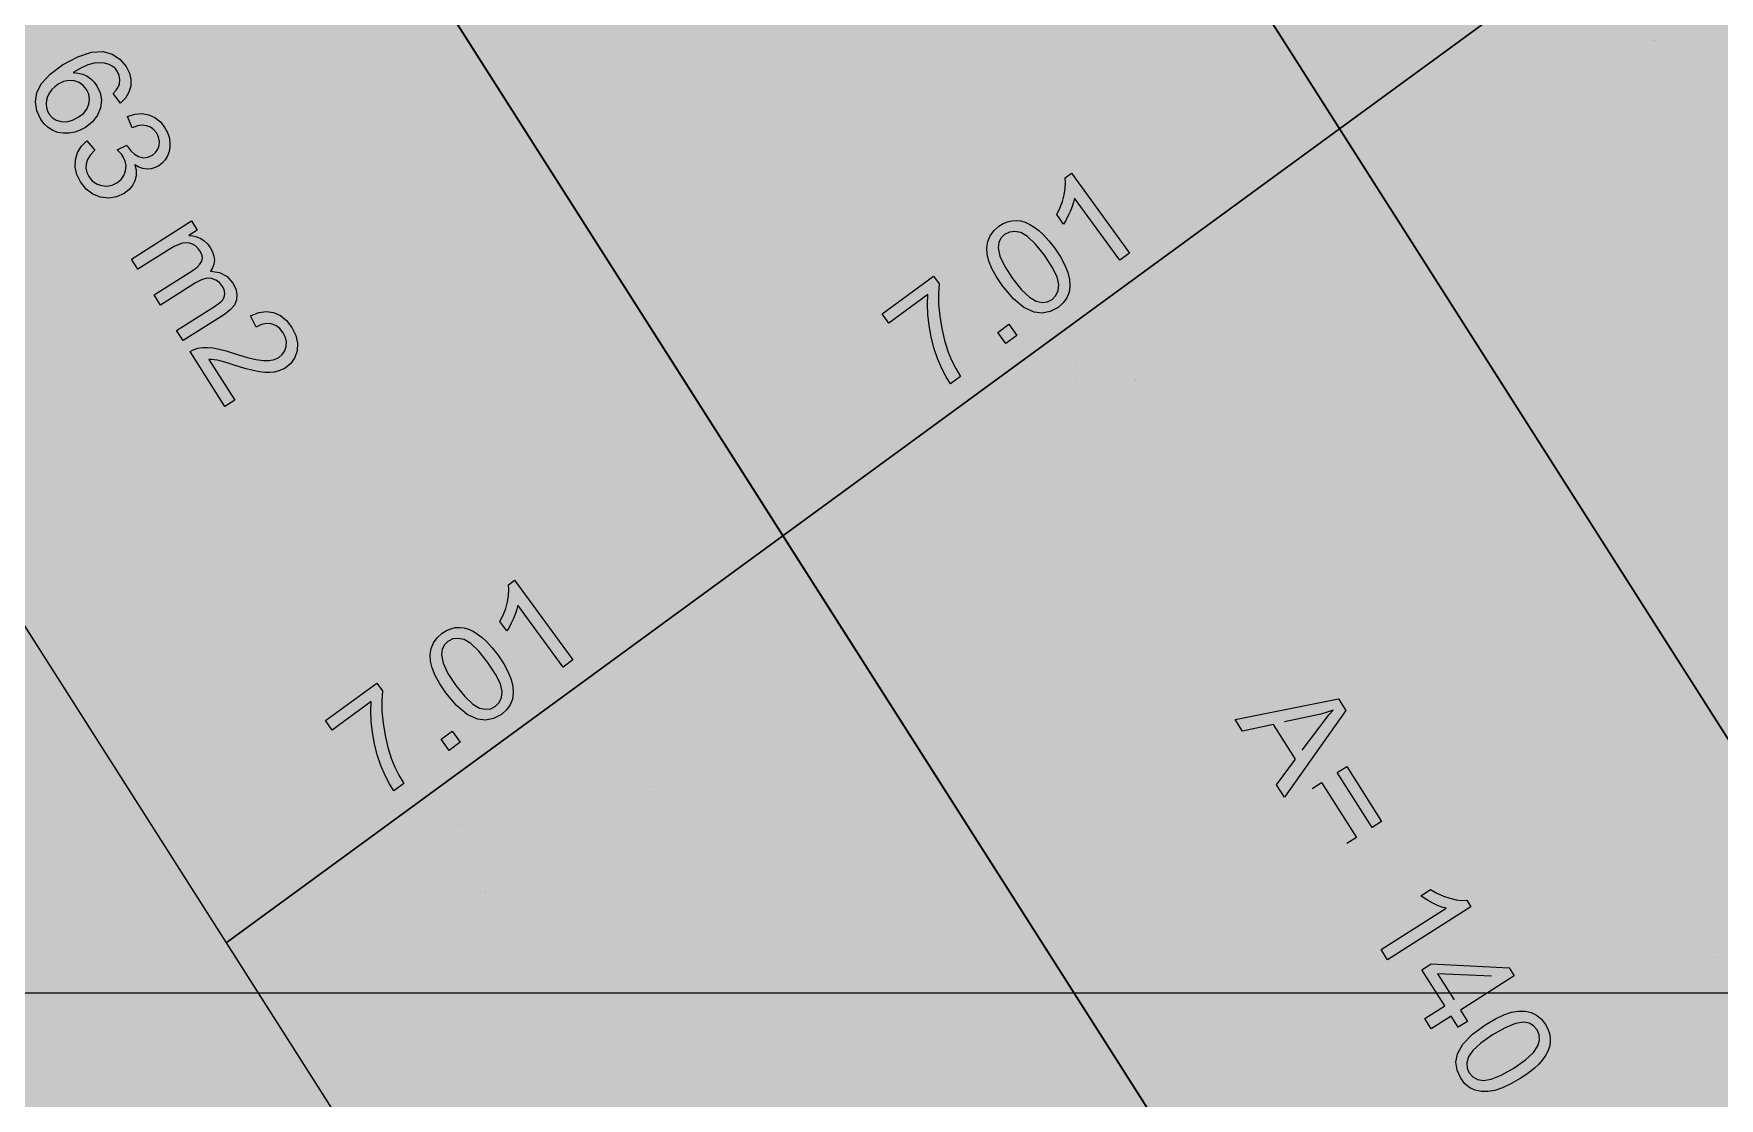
# Model space of a CAD drawing. Extents: x -5280327 to 29700, y -3925683 to 5564800.
# Drawn here: x 17990 to 18661, y 3756 to 4180 of the extents above; entities that cross this region are included whole.
import ezdxf

# ---------------------------------------------------------------- set-up
doc = ezdxf.new("R2010")
doc.units = 0
doc.linetypes.add('6', pattern=[2640.874023, 1320.437012, -1320.437012])
doc.layers.get('0').update_dxf_attribs({"linetype": 'CONTINUOUS'})
doc.layers.add('31_PREDIOS_TOTAL', color=7, linetype='CONTINUOUS')
doc.layers.add('LOTES', color=7, linetype='CONTINUOUS')

msp = doc.modelspace()

# ---------------------------------------------------------------- linework, layer by layer
at = {"color": 7, "linetype": '6', "const_width": 10343.08}
msp.add_lwpolyline([(0, 29405.62), (24528.32, 0)], dxfattribs=at)
msp.add_lwpolyline([(0, 29405.62), (24528.32, 0)], dxfattribs=at)
at = {"color": 7}
for points in [[(17635.32, 4495.49, 66061.73), (18499.52, 3138.29, 66061.73), (20519.62, 4766.99, 66061.73), (21709, 6264.81, 66061.73), (21170.51, 7110.5, 66061.73), (17635.32, 4495.49, 66061.73)], [(21615.4, 6411.82, 66284.73), (18066.53, 3818.29, 66284.73)]]:
    msp.add_polyline3d(points, dxfattribs=at)
at = {"layer": '31_PREDIOS_TOTAL', "color": 7, "const_width": 0.00153}
for points in [[(18603.37, 4189.98), (18587.88, 4178.67)], [(18587.88, 4178.67), (18585.15, 4182.4)], [(18608.09, 4181.42), (18608.88, 4176.5), (18610.02, 4171.73), (18611.51, 4167.11), (18611.51, 4167.11), (18612.82, 4163.88), (18614.44, 4160.62), (18616.37, 4157.33), (18612.38, 4154.42), (18612.38, 4154.42), (18610.63, 4157.22), (18608.92, 4160.58), (18607.26, 4164.5), (18607.26, 4164.5), (18605.79, 4168.77), (18604.65, 4173.15), (18603.84, 4177.64), (18603.84, 4177.64), (18603.35, 4182.04)], [(18634.45, 4170.54), (18631.22, 4174.96), (18635.64, 4178.2), (18638.87, 4173.77), (18634.45, 4170.54)], [(18461.93, 4044.47), (18458.05, 4041.63), (18439.97, 4066.37), (18439.97, 4066.37), (18439.59, 4064.72), (18439.01, 4062.94), (18438.25, 4061.01), (18438.25, 4061.01), (18437.38, 4059.12), (18436.5, 4057.45), (18435.62, 4056.01), (18432.88, 4059.77), (18432.88, 4059.77), (18434.16, 4062.38), (18435.16, 4065), (18435.86, 4067.64), (18435.86, 4067.64), (18436.28, 4070.15), (18436.4, 4072.4), (18436.23, 4074.39), (18438.73, 4076.22), (18461.93, 4044.47)], [(18411.34, 4031.42), (18411.34, 4031.42), (18408.92, 4035.01), (18407.1, 4038.3), (18405.9, 4041.29), (18405.9, 4041.29), (18405.25, 4044.05), (18405.11, 4046.64), (18405.48, 4049.07), (18405.48, 4049.07), (18406.37, 4051.3), (18407.83, 4053.32), (18409.85, 4055.11), (18409.85, 4055.11), (18411.56, 4056.19), (18413.29, 4056.93), (18415.06, 4057.35), (18415.06, 4057.35), (18416.84, 4057.45), (18418.61, 4057.23), (18420.39, 4056.71), (18420.39, 4056.71), (18422.17, 4055.9), (18423.97, 4054.81), (18425.79, 4053.44), (18425.79, 4053.44), (18427.69, 4051.67), (18429.75, 4049.35), (18431.96, 4046.49), (18431.96, 4046.49), (18434.37, 4042.92), (18436.18, 4039.65), (18437.39, 4036.67), (18437.39, 4036.67), (18438.04, 4033.91), (18438.18, 4031.32), (18437.83, 4028.89), (18437.83, 4028.89), (18436.94, 4026.64), (18435.47, 4024.62), (18433.44, 4022.82), (18433.44, 4022.82), (18430.35, 4021.12), (18427.15, 4020.46), (18423.87, 4020.85), (18423.87, 4020.85), (18419.8, 4022.76), (18415.63, 4026.29), (18411.34, 4031.42)], [(18415.33, 4034.34), (18418.91, 4029.87), (18422.04, 4026.86), (18424.73, 4025.3), (18424.73, 4025.3), (18427.09, 4024.83), (18429.21, 4025.06), (18431.11, 4026.01), (18431.11, 4026.01), (18432.59, 4027.53), (18433.46, 4029.49), (18433.72, 4031.89), (18433.72, 4031.89), (18433.05, 4034.93), (18431.13, 4038.82), (18427.97, 4043.57), (18427.97, 4043.57), (18424.39, 4048.05), (18421.26, 4051.06), (18418.57, 4052.62), (18418.57, 4052.62), (18416.21, 4053.08), (18414.07, 4052.83), (18412.15, 4051.86), (18412.15, 4051.86), (18410.67, 4050.4), (18409.8, 4048.6), (18409.54, 4046.48), (18409.54, 4046.48), (18410.23, 4043.19), (18412.16, 4039.15), (18415.33, 4034.34)], [(18366.07, 4016.57), (18363.35, 4020.3), (18383.82, 4035.26), (18386.02, 4032.24), (18386.02, 4032.24), (18385.75, 4028.4), (18385.84, 4024.09), (18386.28, 4019.32), (18386.28, 4019.32), (18387.07, 4014.4), (18388.22, 4009.63), (18389.71, 4005.02), (18389.71, 4005.02), (18391.02, 4001.79), (18392.64, 3998.53), (18394.57, 3995.24), (18390.58, 3992.32), (18390.58, 3992.32), (18388.83, 3995.12), (18387.12, 3998.48), (18385.46, 4002.41), (18385.46, 4002.41), (18383.98, 4006.67), (18382.84, 4011.05), (18382.03, 4015.54), (18382.03, 4015.54), (18381.55, 4019.94), (18381.39, 4024.06), (18381.56, 4027.89), (18366.07, 4016.57)], [(18412.64, 4008.45), (18409.41, 4012.87), (18413.84, 4016.1), (18417.07, 4011.68), (18412.64, 4008.45)], [(18240.13, 3882.37), (18236.24, 3879.53), (18218.16, 3904.27), (18218.16, 3904.27), (18217.78, 3902.63), (18217.21, 3900.84), (18216.44, 3898.91), (18216.44, 3898.91), (18215.57, 3897.02), (18214.7, 3895.36), (18213.82, 3893.92), (18211.08, 3897.67), (18211.08, 3897.67), (18212.36, 3900.28), (18213.35, 3902.91), (18214.06, 3905.54), (18214.06, 3905.54), (18214.48, 3908.05), (18214.6, 3910.3), (18214.42, 3912.29), (18216.92, 3914.12), (18240.13, 3882.37)], [(18189.54, 3869.32), (18189.54, 3869.32), (18187.11, 3872.91), (18185.3, 3876.2), (18184.1, 3879.19), (18184.1, 3879.19), (18183.45, 3881.95), (18183.31, 3884.55), (18183.67, 3886.97), (18183.67, 3886.97), (18184.57, 3889.21), (18186.02, 3891.22), (18188.04, 3893.01), (18188.04, 3893.01), (18189.75, 3894.09), (18191.49, 3894.84), (18193.26, 3895.25), (18193.26, 3895.25), (18195.03, 3895.35), (18196.81, 3895.14), (18198.59, 3894.62), (18198.59, 3894.62), (18200.37, 3893.8), (18202.17, 3892.71), (18203.99, 3891.35), (18203.99, 3891.35), (18205.89, 3889.57), (18207.95, 3887.26), (18210.16, 3884.39), (18210.16, 3884.39), (18212.57, 3880.83), (18214.38, 3877.56), (18215.58, 3874.57), (18215.58, 3874.57), (18216.23, 3871.82), (18216.38, 3869.22), (18216.02, 3866.79), (18216.02, 3866.79), (18215.13, 3864.55), (18213.67, 3862.53), (18211.64, 3860.72), (18211.64, 3860.72), (18208.54, 3859.02), (18205.35, 3858.36), (18202.06, 3858.75), (18202.06, 3858.75), (18198, 3860.67), (18193.82, 3864.19), (18189.54, 3869.32)], [(18193.53, 3872.24), (18197.1, 3867.78), (18200.23, 3864.77), (18202.93, 3863.21), (18202.93, 3863.21), (18205.28, 3862.73), (18207.41, 3862.97), (18209.31, 3863.92), (18209.31, 3863.92), (18210.78, 3865.44), (18211.65, 3867.4), (18211.91, 3869.79), (18211.91, 3869.79), (18211.24, 3872.83), (18209.33, 3876.73), (18206.17, 3881.48), (18206.17, 3881.48), (18202.59, 3885.95), (18199.45, 3888.97), (18196.76, 3890.52), (18196.76, 3890.52), (18194.41, 3890.99), (18192.27, 3890.74), (18190.35, 3889.77), (18190.35, 3889.77), (18188.87, 3888.3), (18188, 3886.51), (18187.73, 3884.38), (18187.73, 3884.38), (18188.42, 3881.1), (18190.36, 3877.05), (18193.53, 3872.24)], [(18144.27, 3854.47), (18141.54, 3858.21), (18162.01, 3873.17), (18164.22, 3870.15), (18164.22, 3870.15), (18163.95, 3866.3), (18164.04, 3862), (18164.48, 3857.23), (18164.48, 3857.23), (18165.27, 3852.31), (18166.41, 3847.54), (18167.9, 3842.92), (18167.9, 3842.92), (18169.21, 3839.69), (18170.83, 3836.43), (18172.77, 3833.14), (18168.77, 3830.23), (18168.77, 3830.23), (18167.02, 3833.03), (18165.31, 3836.39), (18163.65, 3840.31), (18163.65, 3840.31), (18162.18, 3844.58), (18161.04, 3848.95), (18160.23, 3853.45), (18160.23, 3853.45), (18159.75, 3857.85), (18159.59, 3861.97), (18159.76, 3865.79), (18144.27, 3854.47)], [(18648.26, 3832.17), (18645.67, 3836.23), (18671.52, 3852.69), (18671.52, 3852.69), (18669.9, 3853.17), (18668.16, 3853.86), (18666.28, 3854.75), (18666.28, 3854.75), (18664.45, 3855.74), (18662.85, 3856.72), (18661.47, 3857.69), (18665.39, 3860.18), (18665.39, 3860.18), (18667.91, 3858.74), (18670.47, 3857.58), (18673.05, 3856.7), (18673.05, 3856.7), (18675.53, 3856.13), (18677.77, 3855.86), (18679.76, 3855.91), (18681.43, 3853.29), (18648.26, 3832.17)], [(18190.84, 3846.35), (18187.61, 3850.77), (18192.03, 3854.01), (18195.26, 3849.58), (18190.84, 3846.35)], [(18662.31, 3809.34), (18660.61, 3811.53), (18660.61, 3811.53), (18659.3, 3814.11), (18658.68, 3816.68), (18658.73, 3819.23), (18658.73, 3819.23), (18659.45, 3821.69), (18660.84, 3823.96), (18662.9, 3826.04)]]:
    msp.add_lwpolyline(points, dxfattribs=at)
at = {"layer": '31_PREDIOS_TOTAL', "color": 7}
for points in [[(18024.35, 4152.7, 33030.86), (18021.47, 4156.54, 33030.86), (18021.47, 4156.54, 33030.86), (18022.65, 4157.87, 33030.86), (18023.49, 4159.12, 33030.86), (18023.97, 4160.28, 33030.86), (18023.97, 4160.28, 33030.86), (18024.18, 4162.08, 33030.86), (18023.9, 4163.8, 33030.86), (18023.13, 4165.44, 33030.86), (18023.13, 4165.44, 33030.86), (18022.22, 4166.61, 33030.86), (18021.14, 4167.51, 33030.86), (18019.88, 4168.16, 33030.86), (18019.88, 4168.16, 33030.86), (18018.05, 4168.67, 33030.86), (18016.05, 4168.81, 33030.86), (18013.88, 4168.59, 33030.86), (18013.88, 4168.59, 33030.86), (18011.45, 4167.92, 33030.86), (18008.65, 4166.68, 33030.86), (18005.5, 4164.89, 33030.86), (18005.5, 4164.89, 33030.86), (18007.53, 4164.7, 33030.86), (18009.4, 4164.21, 33030.86), (18011.1, 4163.41, 33030.86), (18011.1, 4163.41, 33030.86), (18012.61, 4162.35, 33030.86), (18013.91, 4161.1, 33030.86), (18015, 4159.65, 33030.86), (18015, 4159.65, 33030.86), (18016.3, 4156.87, 33030.86), (18016.77, 4153.93, 33030.86), (18016.4, 4150.84, 33030.86), (18016.4, 4150.84, 33030.86), (18015.22, 4147.87, 33030.86), (18013.25, 4145.28, 33030.86), (18010.48, 4143.08, 33030.86), (18010.48, 4143.08, 33030.86), (18008.36, 4141.95, 33030.86), (18006.15, 4141.17, 33030.86), (18003.85, 4140.75, 33030.86), (18003.85, 4140.75, 33030.86), (18001.57, 4140.72, 33030.86), (17999.42, 4141.08, 33030.86), (17997.41, 4141.84, 33030.86), (17997.41, 4141.84, 33030.86), (17995.59, 4142.98, 33030.86), (17993.99, 4144.45, 33030.86), (17992.61, 4146.26, 33030.86), (17992.61, 4146.26, 33030.86), (17991.01, 4149.7, 33030.86), (17990.51, 4153.25, 33030.86), (17991.09, 4156.91, 33030.86), (17991.09, 4156.91, 33030.86), (17992.99, 4160.61, 33030.86), (17996.41, 4164.28, 33030.86), (18001.36, 4167.92, 33030.86), (18001.36, 4167.92, 33030.86), (18007.42, 4171.22, 33030.86), (18012.82, 4172.99, 33030.86), (18017.55, 4173.23, 33030.86), (18017.55, 4173.23, 33030.86), (18021.11, 4172.27, 33030.86), (18024.14, 4170.3, 33030.86), (18026.62, 4167.31, 33030.86), (18026.62, 4167.31, 33030.86), (18027.93, 4164.71, 33030.86), (18028.55, 4162.12, 33030.86), (18028.49, 4159.53, 33030.86), (18028.49, 4159.53, 33030.86), (18027.76, 4157.05, 33030.86), (18026.38, 4154.77, 33030.86), (18024.35, 4152.7, 33030.86)], [(17999.57, 4160.23, 33030.86), (17998.25, 4159.26, 33030.86), (17997.1, 4158.11, 33030.86), (17996.12, 4156.8, 33030.86), (17996.12, 4156.8, 33030.86), (17995.37, 4155.38, 33030.86), (17994.92, 4153.93, 33030.86), (17994.78, 4152.45, 33030.86), (17994.78, 4152.45, 33030.86), (17994.91, 4151.01, 33030.86), (17995.29, 4149.68, 33030.86), (17995.91, 4148.45, 33030.86), (17995.91, 4148.45, 33030.86), (17997.18, 4146.96, 33030.86), (17998.8, 4145.93, 33030.86), (18000.79, 4145.35, 33030.86), (18000.79, 4145.35, 33030.86), (18002.99, 4145.3, 33030.86), (18005.26, 4145.88, 33030.86), (18007.6, 4147.08, 33030.86), (18007.6, 4147.08, 33030.86), (18009.6, 4148.63, 33030.86), (18011.01, 4150.38, 33030.86), (18011.84, 4152.33, 33030.86), (18011.84, 4152.33, 33030.86), (18012.1, 4154.35, 33030.86), (18011.79, 4156.3, 33030.86), (18010.9, 4158.19, 33030.86), (18010.9, 4158.19, 33030.86), (18009.57, 4159.79, 33030.86), (18007.93, 4160.93, 33030.86), (18005.96, 4161.6, 33030.86), (18005.96, 4161.6, 33030.86), (18003.83, 4161.75, 33030.86), (18001.7, 4161.29, 33030.86), (17999.57, 4160.23, 33030.86)], [(18011.05, 4137.75, 33030.86), (18014.17, 4134.03, 33030.86), (18014.17, 4134.03, 33030.86), (18012.45, 4132.13, 33030.86), (18011.3, 4130.29, 33030.86), (18010.71, 4128.5, 33030.86), (18010.71, 4128.5, 33030.86), (18010.63, 4126.76, 33030.86), (18010.99, 4125.07, 33030.86), (18011.79, 4123.44, 33030.86), (18011.79, 4123.44, 33030.86), (18013.16, 4121.77, 33030.86), (18014.84, 4120.57, 33030.86), (18016.84, 4119.86, 33030.86), (18016.84, 4119.86, 33030.86), (18018.97, 4119.67, 33030.86), (18021.02, 4120.05, 33030.86), (18023.01, 4121.01, 33030.86), (18023.01, 4121.01, 33030.86), (18024.64, 4122.32, 33030.86), (18025.79, 4123.91, 33030.86), (18026.46, 4125.76, 33030.86), (18026.46, 4125.76, 33030.86), (18026.63, 4127.73, 33030.86), (18026.25, 4129.66, 33030.86), (18025.33, 4131.56, 33030.86), (18025.33, 4131.56, 33030.86), (18024.75, 4132.36, 33030.86), (18024, 4133.22, 33030.86), (18023.06, 4134.14, 33030.86), (18026.91, 4135.95, 33030.86), (18026.91, 4135.95, 33030.86), (18027.05, 4135.68, 33030.86), (18027.17, 4135.45, 33030.86), (18027.28, 4135.27, 33030.86), (18027.28, 4135.27, 33030.86), (18028.49, 4133.69, 33030.86), (18029.93, 4132.42, 33030.86), (18031.6, 4131.46, 33030.86), (18031.6, 4131.46, 33030.86), (18033.4, 4130.98, 33030.86), (18035.23, 4131.17, 33030.86), (18037.09, 4132.03, 33030.86), (18037.09, 4132.03, 33030.86), (18038.39, 4133.09, 33030.86), (18039.3, 4134.38, 33030.86), (18039.83, 4135.89, 33030.86), (18039.83, 4135.89, 33030.86), (18039.94, 4137.51, 33030.86), (18039.6, 4139.12, 33030.86), (18038.82, 4140.72, 33030.86), (18038.82, 4140.72, 33030.86), (18037.71, 4142.11, 33030.86), (18036.37, 4143.11, 33030.86), (18034.82, 4143.72, 33030.86), (18034.82, 4143.72, 33030.86), (18033.08, 4143.92, 33030.86), (18031.16, 4143.65, 33030.86), (18029.07, 4142.92, 33030.86), (18027.21, 4147.44, 33030.86), (18027.21, 4147.44, 33030.86), (18030.18, 4148.33, 33030.86), (18033, 4148.54, 33030.86), (18035.69, 4148.07, 33030.86), (18035.69, 4148.07, 33030.86), (18038.14, 4146.96, 33030.86), (18040.28, 4145.25, 33030.86), (18042.1, 4142.93, 33030.86), (18042.1, 4142.93, 33030.86), (18043.08, 4141.09, 33030.86), (18043.75, 4139.18, 33030.86), (18044.1, 4137.21, 33030.86), (18044.1, 4137.21, 33030.86), (18044.12, 4135.26, 33030.86), (18043.8, 4133.43, 33030.86), (18043.14, 4131.71, 33030.86), (18043.14, 4131.71, 33030.86), (18042.2, 4130.18, 33030.86), (18041.04, 4128.87, 33030.86), (18039.65, 4127.8, 33030.86), (18039.65, 4127.8, 33030.86), (18038.18, 4127.05, 33030.86), (18036.64, 4126.61, 33030.86), (18035.02, 4126.47, 33030.86), (18035.02, 4126.47, 33030.86), (18033.36, 4126.67, 33030.86), (18031.7, 4127.21, 33030.86), (18030.06, 4128.1, 33030.86), (18030.06, 4128.1, 33030.86), (18030.59, 4125.91, 33030.86), (18030.62, 4123.79, 33030.86), (18030.14, 4121.77, 33030.86), (18030.14, 4121.77, 33030.86), (18029.17, 4119.89, 33030.86), (18027.74, 4118.22, 33030.86), (18025.84, 4116.76, 33030.86), (18025.84, 4116.76, 33030.86), (18022.87, 4115.37, 33030.86), (18019.76, 4114.87, 33030.86), (18016.49, 4115.25, 33030.86), (18016.49, 4115.25, 33030.86), (18013.36, 4116.48, 33030.86), (18010.67, 4118.51, 33030.86), (18008.41, 4121.33, 33030.86), (18008.41, 4121.33, 33030.86), (18006.96, 4124.25, 33030.86), (18006.3, 4127.21, 33030.86), (18006.42, 4130.2, 33030.86), (18006.42, 4130.2, 33030.86), (18007.27, 4133.05, 33030.86), (18008.82, 4135.57, 33030.86), (18011.05, 4137.75, 33030.86)], [(18426.45, 4093.02, 33030.86), (18422.57, 4090.18, 33030.86), (18404.49, 4114.92, 33030.86), (18404.49, 4114.92, 33030.86), (18404.11, 4113.27, 33030.86), (18403.53, 4111.49, 33030.86), (18402.76, 4109.56, 33030.86), (18402.76, 4109.56, 33030.86), (18401.9, 4107.67, 33030.86), (18401.02, 4106, 33030.86), (18400.14, 4104.56, 33030.86), (18397.4, 4108.32, 33030.86), (18397.4, 4108.32, 33030.86), (18398.68, 4110.93, 33030.86), (18399.68, 4113.55, 33030.86), (18400.38, 4116.19, 33030.86), (18400.38, 4116.19, 33030.86), (18400.8, 4118.7, 33030.86), (18400.92, 4120.95, 33030.86), (18400.75, 4122.94, 33030.86), (18403.25, 4124.77, 33030.86), (18426.45, 4093.02, 33030.86)], [(18028.74, 4090.59, 33030.86), (18052.69, 4105.8, 33030.86), (18055, 4102.17, 33030.86), (18051.64, 4100.03, 33030.86), (18051.64, 4100.03, 33030.86), (18053.27, 4099.9, 33030.86), (18054.84, 4099.49, 33030.86), (18056.37, 4098.83, 33030.86), (18056.37, 4098.83, 33030.86), (18057.8, 4097.9, 33030.86), (18059.06, 4096.71, 33030.86), (18060.15, 4095.25, 33030.86), (18060.15, 4095.25, 33030.86), (18061.09, 4093.5, 33030.86), (18061.64, 4091.81, 33030.86), (18061.82, 4090.18, 33030.86), (18061.82, 4090.18, 33030.86), (18061.63, 4088.63, 33030.86), (18061.11, 4087.17, 33030.86), (18060.25, 4085.82, 33030.86), (18060.25, 4085.82, 33030.86), (18063.91, 4085.21, 33030.86), (18066.87, 4083.63, 33030.86), (18069.14, 4081.08, 33030.86), (18069.14, 4081.08, 33030.86), (18070.32, 4078.75, 33030.86), (18070.82, 4076.51, 33030.86), (18070.65, 4074.35, 33030.86), (18070.65, 4074.35, 33030.86), (18069.77, 4072.3, 33030.86), (18068.15, 4070.37, 33030.86), (18065.79, 4068.57, 33030.86), (18049.34, 4058.14, 33030.86), (18046.78, 4062.17, 33030.86), (18061.87, 4071.75, 33030.86), (18061.87, 4071.75, 33030.86), (18063.31, 4072.73, 33030.86), (18064.4, 4073.6, 33030.86), (18065.13, 4074.37, 33030.86), (18065.13, 4074.37, 33030.86), (18065.58, 4075.13, 33030.86), (18065.85, 4075.97, 33030.86), (18065.94, 4076.9, 33030.86), (18065.94, 4076.9, 33030.86), (18065.84, 4077.86, 33030.86), (18065.54, 4078.81, 33030.86), (18065.05, 4079.75, 33030.86), (18065.05, 4079.75, 33030.86), (18063.86, 4081.22, 33030.86), (18062.41, 4082.27, 33030.86), (18060.71, 4082.88, 33030.86), (18060.71, 4082.88, 33030.86), (18058.77, 4082.95, 33030.86), (18056.63, 4082.37, 33030.86), (18054.27, 4081.14, 33030.86), (18040.35, 4072.3, 33030.86), (18037.77, 4076.36, 33030.86), (18053.34, 4086.24, 33030.86), (18053.34, 4086.24, 33030.86), (18054.92, 4087.4, 33030.86), (18056.07, 4088.59, 33030.86), (18056.77, 4089.81, 33030.86), (18056.77, 4089.81, 33030.86), (18057.01, 4091.09, 33030.86), (18056.78, 4092.46, 33030.86), (18056.06, 4093.92, 33030.86), (18056.06, 4093.92, 33030.86), (18055.25, 4094.97, 33030.86), (18054.28, 4095.83, 33030.86), (18053.15, 4096.51, 33030.86), (18053.15, 4096.51, 33030.86), (18051.89, 4096.95, 33030.86), (18050.57, 4097.1, 33030.86), (18049.17, 4096.95, 33030.86), (18049.17, 4096.95, 33030.86), (18047.61, 4096.47, 33030.86), (18045.8, 4095.63, 33030.86), (18043.75, 4094.42, 33030.86), (18031.32, 4086.53, 33030.86), (18028.74, 4090.59, 33030.86)], [(18375.86, 4079.97, 33030.86), (18375.86, 4079.97, 33030.86), (18373.44, 4083.56, 33030.86), (18371.62, 4086.85, 33030.86), (18370.42, 4089.84, 33030.86), (18370.42, 4089.84, 33030.86), (18369.77, 4092.6, 33030.86), (18369.63, 4095.19, 33030.86), (18369.99, 4097.62, 33030.86), (18369.99, 4097.62, 33030.86), (18370.89, 4099.85, 33030.86), (18372.35, 4101.87, 33030.86), (18374.37, 4103.66, 33030.86), (18374.37, 4103.66, 33030.86), (18376.08, 4104.74, 33030.86), (18377.81, 4105.48, 33030.86), (18379.58, 4105.9, 33030.86), (18379.58, 4105.9, 33030.86), (18381.36, 4106, 33030.86), (18383.13, 4105.78, 33030.86), (18384.91, 4105.26, 33030.86), (18384.91, 4105.26, 33030.86), (18386.69, 4104.45, 33030.86), (18388.49, 4103.36, 33030.86), (18390.31, 4101.99, 33030.86), (18390.31, 4101.99, 33030.86), (18392.21, 4100.22, 33030.86), (18394.27, 4097.9, 33030.86), (18396.48, 4095.04, 33030.86), (18396.48, 4095.04, 33030.86), (18398.89, 4091.47, 33030.86), (18400.7, 4088.2, 33030.86), (18401.9, 4085.22, 33030.86), (18401.9, 4085.22, 33030.86), (18402.56, 4082.46, 33030.86), (18402.7, 4079.87, 33030.86), (18402.35, 4077.44, 33030.86), (18402.35, 4077.44, 33030.86), (18401.46, 4075.19, 33030.86), (18399.99, 4073.17, 33030.86), (18397.96, 4071.37, 33030.86), (18397.96, 4071.37, 33030.86), (18394.87, 4069.67, 33030.86), (18391.67, 4069.01, 33030.86), (18388.38, 4069.4, 33030.86), (18388.38, 4069.4, 33030.86), (18384.32, 4071.31, 33030.86), (18380.15, 4074.84, 33030.86), (18375.86, 4079.97, 33030.86)], [(18379.85, 4082.89, 33030.86), (18383.43, 4078.42, 33030.86), (18386.56, 4075.41, 33030.86), (18389.25, 4073.85, 33030.86), (18389.25, 4073.85, 33030.86), (18391.61, 4073.38, 33030.86), (18393.73, 4073.61, 33030.86), (18395.63, 4074.56, 33030.86), (18395.63, 4074.56, 33030.86), (18397.11, 4076.08, 33030.86), (18397.98, 4078.04, 33030.86), (18398.24, 4080.44, 33030.86), (18398.24, 4080.44, 33030.86), (18397.57, 4083.48, 33030.86), (18395.65, 4087.37, 33030.86), (18392.49, 4092.12, 33030.86), (18392.49, 4092.12, 33030.86), (18388.91, 4096.6, 33030.86), (18385.78, 4099.61, 33030.86), (18383.09, 4101.17, 33030.86), (18383.09, 4101.17, 33030.86), (18380.73, 4101.63, 33030.86), (18378.59, 4101.38, 33030.86), (18376.67, 4100.41, 33030.86), (18376.67, 4100.41, 33030.86), (18375.19, 4098.95, 33030.86), (18374.32, 4097.15, 33030.86), (18374.06, 4095.03, 33030.86), (18374.06, 4095.03, 33030.86), (18374.75, 4091.74, 33030.86), (18376.68, 4087.7, 33030.86), (18379.85, 4082.89, 33030.86)], [(18330.59, 4065.12, 33030.86), (18327.87, 4068.85, 33030.86), (18348.34, 4083.81, 33030.86), (18350.54, 4080.79, 33030.86), (18350.54, 4080.79, 33030.86), (18350.27, 4076.95, 33030.86), (18350.36, 4072.64, 33030.86), (18350.8, 4067.88, 33030.86), (18350.8, 4067.88, 33030.86), (18351.59, 4062.95, 33030.86), (18352.73, 4058.19, 33030.86), (18354.22, 4053.57, 33030.86), (18354.22, 4053.57, 33030.86), (18355.54, 4050.34, 33030.86), (18357.16, 4047.08, 33030.86), (18359.09, 4043.79, 33030.86), (18355.1, 4040.87, 33030.86), (18355.1, 4040.87, 33030.86), (18353.35, 4043.67, 33030.86), (18351.64, 4047.03, 33030.86), (18349.98, 4050.96, 33030.86), (18349.98, 4050.96, 33030.86), (18348.5, 4055.22, 33030.86), (18347.36, 4059.6, 33030.86), (18346.55, 4064.09, 33030.86), (18346.55, 4064.09, 33030.86), (18346.07, 4068.5, 33030.86), (18345.91, 4072.61, 33030.86), (18346.08, 4076.44, 33030.86), (18330.59, 4065.12, 33030.86)], [(18069.9, 4034.38, 33030.86), (18065.99, 4031.9, 33030.86), (18052.12, 4053.76, 33030.86), (18052.12, 4053.76, 33030.86), (18053.11, 4054.34, 33030.86), (18054.15, 4054.78, 33030.86), (18055.24, 4055.08, 33030.86), (18055.24, 4055.08, 33030.86), (18057.15, 4055.35, 33030.86), (18059.18, 4055.39, 33030.86), (18061.34, 4055.2, 33030.86), (18061.34, 4055.2, 33030.86), (18063.75, 4054.75, 33030.86), (18066.54, 4054.04, 33030.86), (18069.71, 4053.06, 33030.86), (18069.71, 4053.06, 33030.86), (18074.49, 4051.6, 33030.86), (18078.37, 4050.65, 33030.86), (18081.34, 4050.22, 33030.86), (18081.34, 4050.22, 33030.86), (18083.7, 4050.24, 33030.86), (18085.73, 4050.64, 33030.86), (18087.43, 4051.43, 33030.86), (18087.43, 4051.43, 33030.86), (18088.83, 4052.59, 33030.86), (18089.82, 4054.02, 33030.86), (18090.4, 4055.74, 33030.86), (18090.4, 4055.74, 33030.86), (18090.52, 4057.59, 33030.86), (18090.12, 4059.44, 33030.86), (18089.21, 4061.29, 33030.86), (18089.21, 4061.29, 33030.86), (18087.85, 4062.99, 33030.86), (18086.27, 4064.18, 33030.86), (18084.47, 4064.86, 33030.86), (18084.47, 4064.86, 33030.86), (18082.52, 4065, 33030.86), (18080.52, 4064.57, 33030.86), (18078.47, 4063.55, 33030.86), (18076.25, 4068, 33030.86), (18076.25, 4068, 33030.86), (18079.46, 4069.27, 33030.86), (18082.51, 4069.7, 33030.86), (18085.41, 4069.29, 33030.86), (18085.41, 4069.29, 33030.86), (18088.09, 4068.08, 33030.86), (18090.49, 4066.09, 33030.86), (18092.62, 4063.33, 33030.86), (18092.62, 4063.33, 33030.86), (18094.21, 4060.19, 33030.86), (18094.92, 4057.12, 33030.86), (18094.77, 4054.12, 33030.86), (18094.77, 4054.12, 33030.86), (18093.85, 4051.38, 33030.86), (18092.25, 4049.07, 33030.86), (18089.99, 4047.2, 33030.86), (18089.99, 4047.2, 33030.86), (18088.61, 4046.45, 33030.86), (18087.14, 4045.9, 33030.86), (18085.57, 4045.53, 33030.86), (18085.57, 4045.53, 33030.86), (18083.85, 4045.37, 33030.86), (18081.93, 4045.41, 33030.86), (18079.82, 4045.67, 33030.86), (18079.82, 4045.67, 33030.86), (18077.26, 4046.19, 33030.86), (18074, 4047.04, 33030.86), (18070.03, 4048.23, 33030.86), (18070.03, 4048.23, 33030.86), (18066.84, 4049.22, 33030.86), (18064.46, 4049.9, 33030.86), (18062.89, 4050.28, 33030.86), (18062.89, 4050.28, 33030.86), (18061.75, 4050.47, 33030.86), (18060.65, 4050.57, 33030.86), (18059.6, 4050.6, 33030.86), (18069.9, 4034.38, 33030.86)], [(18377.16, 4057, 33030.86), (18373.93, 4061.42, 33030.86), (18378.35, 4064.65, 33030.86), (18381.59, 4060.23, 33030.86), (18377.16, 4057, 33030.86)], [(18204.65, 3930.92, 33030.86), (18200.76, 3928.08, 33030.86), (18182.68, 3952.82, 33030.86), (18182.68, 3952.82, 33030.86), (18182.3, 3951.18, 33030.86), (18181.73, 3949.39, 33030.86), (18180.96, 3947.46, 33030.86), (18180.96, 3947.46, 33030.86), (18180.09, 3945.57, 33030.86), (18179.22, 3943.91, 33030.86), (18178.34, 3942.47, 33030.86), (18175.6, 3946.22, 33030.86), (18175.6, 3946.22, 33030.86), (18176.88, 3948.83, 33030.86), (18177.87, 3951.46, 33030.86), (18178.58, 3954.09, 33030.86), (18178.58, 3954.09, 33030.86), (18179, 3956.6, 33030.86), (18179.12, 3958.85, 33030.86), (18178.94, 3960.84, 33030.86), (18181.44, 3962.67, 33030.86), (18204.65, 3930.92, 33030.86)], [(18154.06, 3917.87, 33030.86), (18154.06, 3917.87, 33030.86), (18151.63, 3921.46, 33030.86), (18149.82, 3924.75, 33030.86), (18148.61, 3927.74, 33030.86), (18148.61, 3927.74, 33030.86), (18147.97, 3930.5, 33030.86), (18147.83, 3933.1, 33030.86), (18148.19, 3935.52, 33030.86), (18148.19, 3935.52, 33030.86), (18149.08, 3937.76, 33030.86), (18150.54, 3939.77, 33030.86), (18152.56, 3941.56, 33030.86), (18152.56, 3941.56, 33030.86), (18154.27, 3942.64, 33030.86), (18156.01, 3943.39, 33030.86), (18157.78, 3943.8, 33030.86), (18157.78, 3943.8, 33030.86), (18159.55, 3943.9, 33030.86), (18161.33, 3943.69, 33030.86), (18163.11, 3943.17, 33030.86), (18163.11, 3943.17, 33030.86), (18164.89, 3942.35, 33030.86), (18166.69, 3941.26, 33030.86), (18168.5, 3939.9, 33030.86), (18168.5, 3939.9, 33030.86), (18170.41, 3938.12, 33030.86), (18172.47, 3935.81, 33030.86), (18174.68, 3932.94, 33030.86), (18174.68, 3932.94, 33030.86), (18177.09, 3929.38, 33030.86), (18178.9, 3926.11, 33030.86), (18180.1, 3923.12, 33030.86), (18180.1, 3923.12, 33030.86), (18180.75, 3920.37, 33030.86), (18180.9, 3917.77, 33030.86), (18180.54, 3915.34, 33030.86), (18180.54, 3915.34, 33030.86), (18179.65, 3913.1, 33030.86), (18178.19, 3911.08, 33030.86), (18176.16, 3909.27, 33030.86), (18176.16, 3909.27, 33030.86), (18173.06, 3907.57, 33030.86), (18169.87, 3906.91, 33030.86), (18166.58, 3907.3, 33030.86), (18166.58, 3907.3, 33030.86), (18162.52, 3909.22, 33030.86), (18158.34, 3912.74, 33030.86), (18154.06, 3917.87, 33030.86)], [(18158.05, 3920.79, 33030.86), (18161.62, 3916.33, 33030.86), (18164.75, 3913.32, 33030.86), (18167.44, 3911.76, 33030.86), (18167.44, 3911.76, 33030.86), (18169.8, 3911.28, 33030.86), (18171.93, 3911.52, 33030.86), (18173.83, 3912.47, 33030.86), (18173.83, 3912.47, 33030.86), (18175.3, 3913.99, 33030.86), (18176.17, 3915.95, 33030.86), (18176.43, 3918.34, 33030.86), (18176.43, 3918.34, 33030.86), (18175.76, 3921.38, 33030.86), (18173.85, 3925.28, 33030.86), (18170.69, 3930.03, 33030.86), (18170.69, 3930.03, 33030.86), (18167.11, 3934.5, 33030.86), (18163.97, 3937.52, 33030.86), (18161.28, 3939.07, 33030.86), (18161.28, 3939.07, 33030.86), (18158.93, 3939.54, 33030.86), (18156.79, 3939.29, 33030.86), (18154.87, 3938.32, 33030.86), (18154.87, 3938.32, 33030.86), (18153.39, 3936.85, 33030.86), (18152.52, 3935.06, 33030.86), (18152.25, 3932.93, 33030.86), (18152.25, 3932.93, 33030.86), (18152.94, 3929.65, 33030.86), (18154.87, 3925.6, 33030.86), (18158.05, 3920.79, 33030.86)], [(18108.79, 3903.02, 33030.86), (18106.06, 3906.76, 33030.86), (18126.53, 3921.72, 33030.86), (18128.74, 3918.7, 33030.86), (18128.74, 3918.7, 33030.86), (18128.47, 3914.85, 33030.86), (18128.56, 3910.55, 33030.86), (18129, 3905.78, 33030.86), (18129, 3905.78, 33030.86), (18129.79, 3900.86, 33030.86), (18130.93, 3896.09, 33030.86), (18132.42, 3891.47, 33030.86), (18132.42, 3891.47, 33030.86), (18133.73, 3888.24, 33030.86), (18135.35, 3884.98, 33030.86), (18137.28, 3881.69, 33030.86), (18133.29, 3878.78, 33030.86), (18133.29, 3878.78, 33030.86), (18131.54, 3881.58, 33030.86), (18129.83, 3884.94, 33030.86), (18128.17, 3888.86, 33030.86), (18128.17, 3888.86, 33030.86), (18126.7, 3893.13, 33030.86), (18125.56, 3897.5, 33030.86), (18124.75, 3902, 33030.86), (18124.75, 3902, 33030.86), (18124.27, 3906.4, 33030.86), (18124.11, 3910.52, 33030.86), (18124.28, 3914.34, 33030.86), (18108.79, 3903.02, 33030.86)], [(18468.52, 3907.17, 33030.86), (18509.65, 3915.46, 33030.86), (18512.64, 3910.74, 33030.86), (18488.16, 3876.22, 33030.86), (18485, 3881.2, 33030.86), (18492.56, 3891.42, 33030.86), (18483.79, 3905.25, 33030.86), (18471.47, 3902.52, 33030.86), (18468.52, 3907.17, 33030.86)], [(18495.27, 3895.03, 33030.86), (18502.24, 3904.3, 33030.86), (18502.24, 3904.3, 33030.86), (18504.24, 3906.92, 33030.86), (18506.03, 3909.15, 33030.86), (18507.6, 3911, 33030.86), (18507.6, 3911, 33030.86), (18505.19, 3910.13, 33030.86), (18502.7, 3909.39, 33030.86), (18500.16, 3908.77, 33030.86), (18488.15, 3906.24, 33030.86)], [(18155.36, 3894.9, 33030.86), (18152.13, 3899.32, 33030.86), (18156.55, 3902.56, 33030.86), (18159.78, 3898.13, 33030.86), (18155.36, 3894.9, 33030.86)], [(18523.05, 3864.22, 33030.86), (18509.19, 3886.06, 33030.86), (18512.98, 3888.46, 33030.86), (18526.84, 3866.63, 33030.86), (18523.05, 3864.22, 33030.86)], [(18499.16, 3879.69, 33030.86), (18502.95, 3882.09, 33030.86), (18516.81, 3860.26, 33030.86), (18513.02, 3857.85, 33030.86)], [(18529.22, 3811.53, 33030.86), (18526.65, 3815.59, 33030.86), (18552.52, 3832.01, 33030.86), (18552.52, 3832.01, 33030.86), (18550.9, 3832.5, 33030.86), (18549.16, 3833.19, 33030.86), (18547.28, 3834.08, 33030.86), (18547.28, 3834.08, 33030.86), (18545.45, 3835.07, 33030.86), (18543.85, 3836.05, 33030.86), (18542.47, 3837.03, 33030.86), (18546.39, 3839.52, 33030.86), (18546.39, 3839.52, 33030.86), (18548.92, 3838.07, 33030.86), (18551.47, 3836.9, 33030.86), (18554.05, 3836.02, 33030.86), (18554.05, 3836.02, 33030.86), (18556.53, 3835.45, 33030.86), (18558.77, 3835.18, 33030.86), (18560.77, 3835.22, 33030.86), (18562.43, 3832.61, 33030.86), (18529.22, 3811.53, 33030.86)], [(18544.09, 3788.12, 33030.86), (18552, 3793.14, 33030.86), (18542.9, 3807.49, 33030.86), (18546.62, 3809.85, 33030.86), (18577.62, 3808.36, 33030.86), (18579.73, 3805.05, 33030.86), (18558.3, 3791.45, 33030.86), (18561.14, 3786.98, 33030.86), (18557.41, 3784.62, 33030.86), (18554.58, 3789.08, 33030.86), (18546.66, 3784.06, 33030.86), (18544.09, 3788.12, 33030.86)], [(18570.63, 3804.97, 33030.86), (18549.15, 3805.86, 33030.86), (18555.72, 3795.51, 33030.86)], [(18568.44, 3785.79, 33030.86), (18568.44, 3785.79, 33030.86), (18572.18, 3787.98, 33030.86), (18575.58, 3789.57, 33030.86), (18578.64, 3790.58, 33030.86), (18578.64, 3790.58, 33030.86), (18581.44, 3791.04, 33030.86), (18584.04, 3791.01, 33030.86), (18586.44, 3790.49, 33030.86), (18586.44, 3790.49, 33030.86), (18588.61, 3789.45, 33030.86), (18590.52, 3787.87, 33030.86), (18592.18, 3785.74, 33030.86), (18592.18, 3785.74, 33030.86), (18593.14, 3783.96, 33030.86), (18593.77, 3782.18, 33030.86), (18594.07, 3780.39, 33030.86), (18594.07, 3780.39, 33030.86), (18594.05, 3778.61, 33030.86), (18593.72, 3776.85, 33030.86), (18593.08, 3775.11, 33030.86), (18593.08, 3775.11, 33030.86), (18592.15, 3773.38, 33030.86), (18590.95, 3771.66, 33030.86), (18589.47, 3769.94, 33030.86), (18589.47, 3769.94, 33030.86), (18587.58, 3768.15, 33030.86), (18585.13, 3766.25, 33030.86), (18582.13, 3764.23, 33030.86), (18582.13, 3764.23, 33030.86), (18578.41, 3762.06, 33030.86), (18575.03, 3760.47, 33030.86), (18571.97, 3759.46, 33030.86), (18571.97, 3759.46, 33030.86), (18569.18, 3758.99, 33030.86), (18566.58, 3759.02, 33030.86), (18564.18, 3759.53, 33030.86), (18564.18, 3759.53, 33030.86), (18562, 3760.57, 33030.86), (18560.08, 3762.16, 33030.86), (18558.41, 3764.3, 33030.86), (18558.41, 3764.3, 33030.86), (18556.91, 3767.5, 33030.86), (18556.47, 3770.73, 33030.86), (18557.07, 3773.99, 33030.86), (18557.07, 3773.99, 33030.86), (18559.25, 3777.92, 33030.86), (18563.04, 3781.85, 33030.86), (18568.44, 3785.79, 33030.86)], [(18571.09, 3781.62, 33030.86), (18566.4, 3778.35, 33030.86), (18563.19, 3775.42, 33030.86), (18561.46, 3772.84, 33030.86), (18561.46, 3772.84, 33030.86), (18560.83, 3770.51, 33030.86), (18560.93, 3768.38, 33030.86), (18561.75, 3766.42, 33030.86), (18561.75, 3766.42, 33030.86), (18563.17, 3764.85, 33030.86), (18565.07, 3763.85, 33030.86), (18567.44, 3763.44, 33030.86), (18567.44, 3763.44, 33030.86), (18570.52, 3763.9, 33030.86), (18574.53, 3765.56, 33030.86), (18579.48, 3768.4, 33030.86), (18579.48, 3768.4, 33030.86), (18584.18, 3771.68, 33030.86), (18587.39, 3774.61, 33030.86), (18589.12, 3777.2, 33030.86), (18589.12, 3777.2, 33030.86), (18589.74, 3779.52, 33030.86), (18589.63, 3781.67, 33030.86), (18588.79, 3783.65, 33030.86), (18588.79, 3783.65, 33030.86), (18587.42, 3785.22, 33030.86), (18585.69, 3786.21, 33030.86), (18583.58, 3786.61, 33030.86), (18583.58, 3786.61, 33030.86), (18580.26, 3786.14, 33030.86), (18576.1, 3784.47, 33030.86), (18571.09, 3781.62, 33030.86)]]:
    msp.add_polyline3d(points, dxfattribs=at)
at = {"layer": 'Cuadricula Coordenadas', "color": 7}
msp.add_lwpolyline([(15472.17, 3798.32), (24151.22, 3798.32)], dxfattribs=at)
msp.add_lwpolyline([(15472.17, 3798.32), (24151.22, 3798.32)], dxfattribs=at)
at = {"layer": 'LOTES', "color": 7}
for points in [[(18731.94, 4304.58), (18510.14, 4142.48), (18929.05, 3484.6), (19143.81, 3657.75), (18731.94, 4304.58)], [(18510.14, 4142.48), (18288.33, 3980.39), (18714.29, 3311.45), (18929.05, 3484.6), (18510.14, 4142.48)], [(18288.33, 3980.39), (18066.53, 3818.29), (18499.52, 3138.29), (18714.29, 3311.45), (18288.33, 3980.39)]]:
    msp.add_lwpolyline(points, dxfattribs=at)
for points in [[(18298.17, 4985.8, 33030.86), (18077.22, 4822.36, 33030.86), (18510.14, 4142.48, 33030.86), (18731.94, 4304.58, 33030.86), (18298.17, 4985.8, 33030.86)], [(18077.22, 4822.36, 33030.86), (17856.27, 4658.92, 33030.86), (18288.33, 3980.39, 33030.86), (18510.14, 4142.48, 33030.86), (18077.22, 4822.36, 33030.86)], [(18077.22, 4822.36, 66061.73), (18929.05, 3484.6, 66061.73)], [(17856.27, 4658.92, 33030.86), (17635.32, 4495.49, 33030.86), (18066.53, 3818.29, 33030.86), (18288.33, 3980.39, 33030.86), (17856.27, 4658.92, 33030.86)], [(17856.27, 4658.92, 66061.73), (18714.29, 3311.45, 66061.73)], [(17635.32, 4495.49, 66061.73), (18499.52, 3138.29, 66061.73)], [(19143.81, 3657.75, 33030.86), (18731.94, 4304.58, 33030.86), (18510.14, 4142.48, 33030.86), (18929.05, 3484.6, 33030.86)], [(18929.05, 3484.6, 33030.86), (18510.14, 4142.48, 33030.86), (18288.33, 3980.39, 33030.86), (18714.29, 3311.45, 33030.86)]]:
    msp.add_polyline3d(points, dxfattribs=at)

doc.saveas('drawing.dxf')
